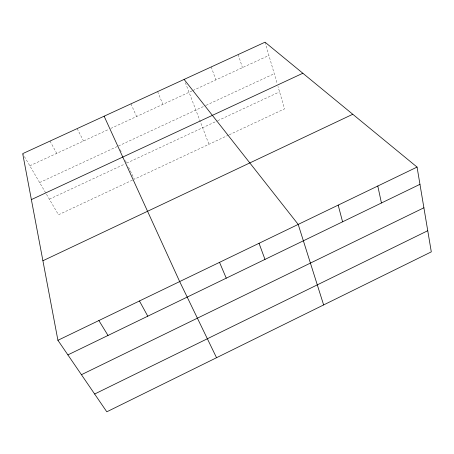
<?xml version="1.0" encoding="UTF-8"?>
<svg xmlns="http://www.w3.org/2000/svg" width="454" height="454" viewBox="0 0 454 454"><rect width="100%" height="100%" fill="white"/><g stroke="black" fill="none" stroke-linecap="round" stroke-linejoin="round"><path stroke-width="0.34" stroke-dasharray="2.27 1.7" d="M132.466 180.113L58.481 214.776L23.058 154.252M228.6 135.076L134.35 179.228L127.829 165.631M229.23 134.781L284.544 108.869L277.99 86.47M49.361 199.192L124.725 164.053M126.643 163.156L217.091 120.985M217.721 120.69L279.568 91.85M39.623 182.553L117.143 146.585M118.415 145.995L205.469 105.606M206.11 105.311L274.25 73.696M29.811 165.795L108.864 129.305M110.765 128.431L192.229 90.823M192.871 90.528L268.91 55.428M50.002 141.086L56.744 153.361M77.146 128.601L83.519 141.007M120.242 149.809L121.161 151.715M125.429 160.614L126.343 162.521M130.945 103.858L136.592 116.508M157.606 91.6L162.895 104.363M185.34 82.634L208.965 144.276M211.246 66.931L215.826 79.932M238.219 54.525L242.447 67.646M265.034 42.194L277.207 83.78"/><path stroke-width="0.68" d="M94.648 394.021L427.747 230.717M81.436 374.698L423.894 207.784M67.896 354.892L419.956 184.324M57.919 340.301L417.061 167.078L431.3 251.868L106.803 411.806L57.919 340.301L22.7 153.639L265.034 42.194L417.061 167.078M42.909 260.749L352.769 114.266M31.371 199.601L302.846 73.253M184.103 79.41L298.199 224.412L323.628 304.935M98.876 320.547L108.012 335.455M139.457 300.974L147.777 316.188M216.541 357.718L179.676 281.576L104.125 116.196M219.537 262.35L226.257 278.166M259.041 243.299L264.983 259.404M338.179 205.129L342.583 221.813M377.796 186.015L381.439 202.983"/></g></svg>
